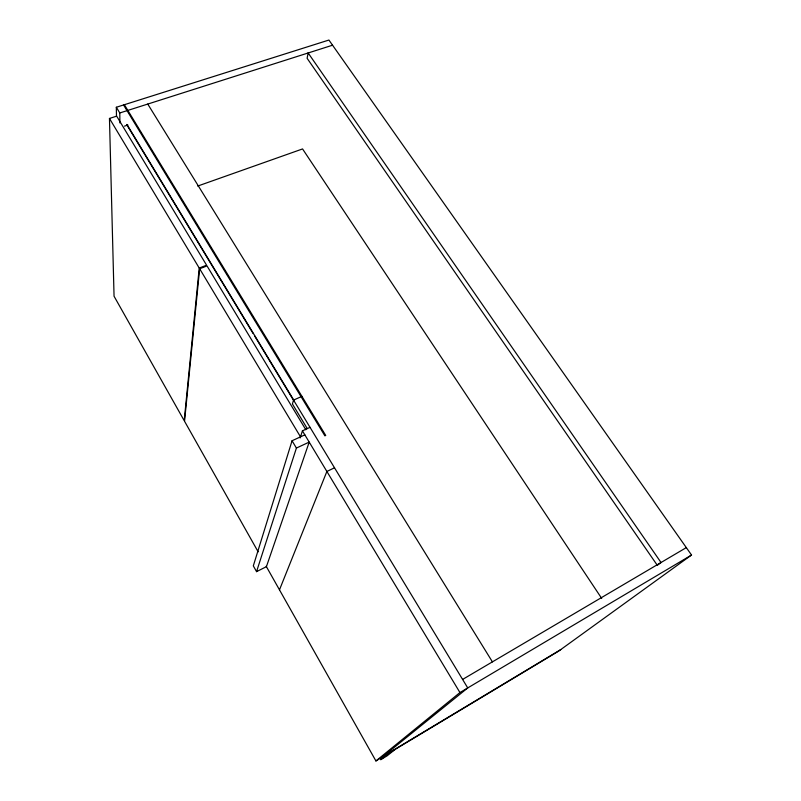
<?xml version="1.0" encoding="UTF-8"?>
<svg xmlns="http://www.w3.org/2000/svg" width="801" height="801" viewBox="0 0 801 801"><rect width="100%" height="100%" fill="white"/><g stroke="black" fill="none" stroke-linecap="round" stroke-linejoin="round"><path stroke-width="1.2" d="M199.229 268.045L184.22 420.685L114.052 296.22L109.467 118.448L116.666 116.145L206.598 265.211L199.229 268.045L109.467 118.448M305.842 429.747L207.018 265.922L199.649 268.746L184.55 421.266L258.172 551.859M301.927 396.355L293.546 400.1L292.415 403.994L307.244 428.555M304.841 434.853L292.065 440.76L253.316 565.866L256.55 571.644L266.413 566.667L309.206 442.102L296.41 448.059L256.55 571.644M300.125 437.957L302.428 430.848L310.037 427.344M279.479 589.846L326.878 471.459L334.518 467.794M266.212 566.307L375.929 760.95L459.944 692.555L691.533 555.023L328.921 40.05L116.325 107.254L116.475 115.985M381.927 757.345L467.734 687.929L293.546 400.1M388.565 753.361L380.635 759.728L387.053 755.874L395.163 749.396M691.533 555.023L558.457 651.243L375.929 760.95M383.379 756.174L560.75 649.591M462.598 679.438L686.317 547.614M197.717 186.052L302.558 148.936L601.701 598.417M124.505 126.127L127.89 125.026M119.92 122.974L119.79 112.971L332.555 45.206M147.754 104.06L492.415 661.866M124.365 104.711L325.727 435.444L324.886 435.834L123.564 104.961M126.928 124.445L294.077 400.61M116.325 107.254L119.79 112.971M126.928 124.996L253.176 333.616M254.468 335.759L293.306 399.949M302.428 430.848L459.944 692.555M199.649 268.746L300.255 436.435M292.065 440.76L296.41 448.059M308.155 52.976L307.113 58.293L657.311 565.306L661.035 562.512L308.155 52.976"/></g></svg>
